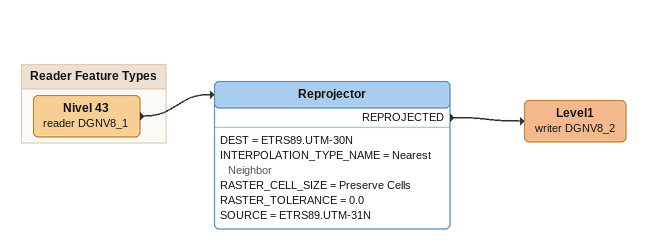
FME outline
Reprojector
    DEST = ETRS89.UTM-30N
    INTERPOLATION_TYPE_NAME = Nearest Neighbor
    RASTER_CELL_SIZE = Preserve Cells
    RASTER_TOLERANCE = 0.0
    SOURCE = ETRS89.UTM-31N
    REPROJECTED -> Level1 (writer DGNV8_2)
Level1 (writer DGNV8_2)

Bookmark: Reader Feature Types
Nivel 43 (reader DGNV8_1)
    -> Reprojector
